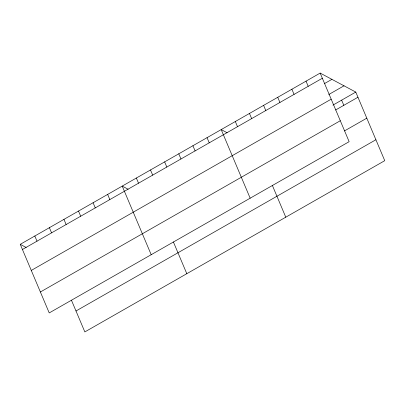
<?xml version="1.0" encoding="UTF-8"?>
<svg xmlns="http://www.w3.org/2000/svg" width="405" height="405" viewBox="0 0 405 405"><rect width="100%" height="100%" fill="white"/><g stroke="black" fill="none" stroke-linecap="round" stroke-linejoin="round"><path stroke-width="0.61" d="M320.163 73.082L349.14 141.679L49.228 312.923L20.25 244.326L320.163 73.082L355.772 92.077L384.75 160.674L84.837 331.918L71.442 300.201M22.432 249.49L322.345 78.246M324.299 83.698L331.913 79.35M328.794 94.502L344.022 85.809M31.276 270.424L331.189 99.179M332.935 105.118L355.772 92.077M335.659 109.973L357.954 97.246M40.384 291.99L340.296 120.746M344.503 130.906L366.798 118.174M75.998 310.984L375.906 139.74M227.068 132.724L221.191 129.59L250.168 198.192M128.096 189.236L122.219 186.103L151.197 254.699M20.25 244.326L26.128 247.46M341.633 100.151L343.815 105.315M306.023 81.152L308.205 86.321M291.883 89.227L294.065 94.395M277.744 97.301L279.931 102.465M263.609 105.371L265.791 110.54M249.47 113.446L251.652 118.614M272.383 185.47L285.778 217.186M235.33 121.52L237.512 126.684M207.051 137.665L209.233 142.833M192.912 145.739L195.099 150.903M178.777 153.809L180.959 158.978M164.638 161.884L166.819 167.052M150.498 169.958L152.68 175.122M173.411 241.982L186.806 273.694M136.358 178.028L138.54 183.197M107.654 194.42L109.836 199.589M93.084 202.738L95.266 207.907M78.519 211.056L80.701 216.224M63.949 219.373L66.136 224.537M49.385 227.691L51.567 232.855M34.815 236.009L37.002 241.172"/></g></svg>
